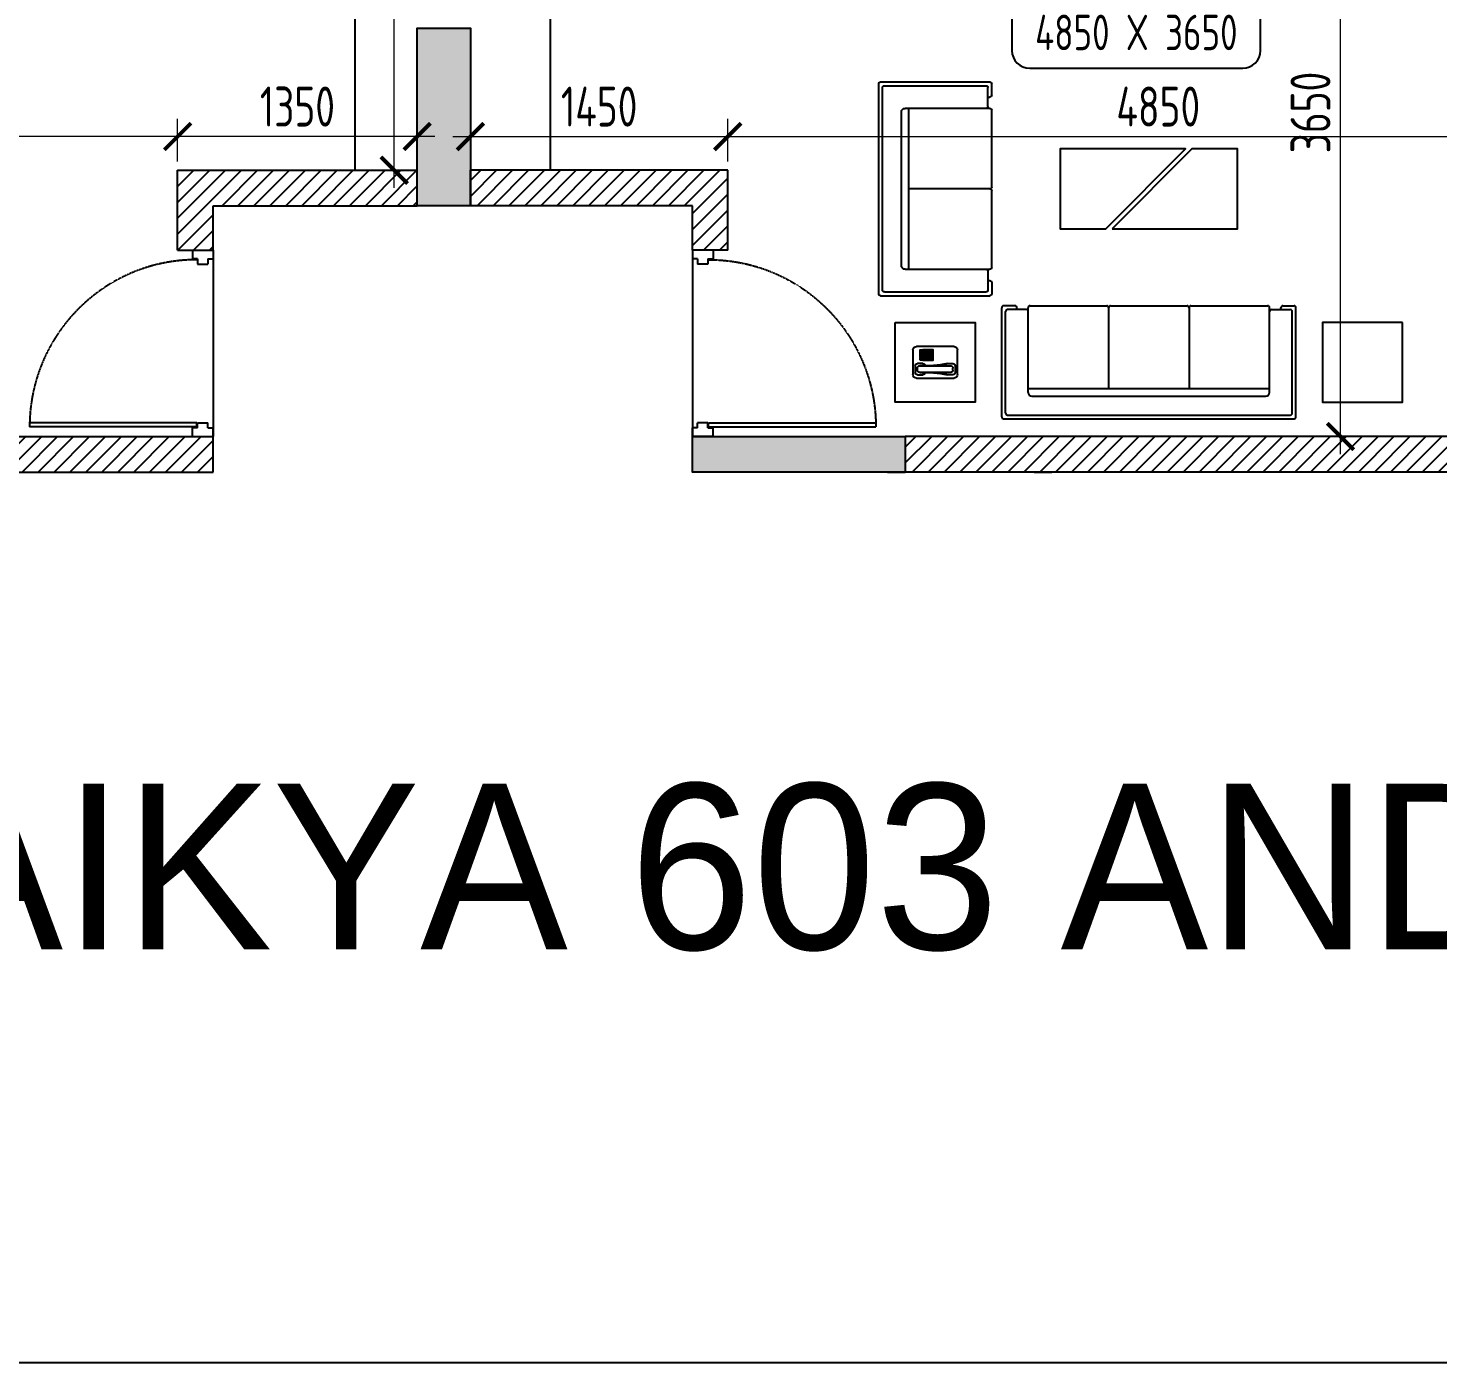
# Model space of a CAD drawing. Header units: millimetres. Extents: x -32588 to 76206, y -105754 to 17102.
# Drawn here: x -17233 to -9292, y -2067 to 5450 of the extents above; entities that cross this region are included whole.
import ezdxf
from ezdxf.enums import TextEntityAlignment as Align

# ---------------------------------------------------------------- set-up
doc = ezdxf.new("R2010")
doc.units = ezdxf.units.MM
doc.header["$LTSCALE"] = 10
doc.header["$PDMODE"] = 35
doc.header["$PDSIZE"] = 500
doc.linetypes.add('DASHED', pattern=[19.05, 12.7, -6.35])
for name, color, linetype in [('07--DIM-1', 1, 'Continuous'), ('A--BLOCKWALL-2', 2, 'Continuous'), ('A--BLOCKWALL-3', 3, 'Continuous'), ('A--DOWN', 34, 'Continuous'), ('A--FURNITURE-0', 253, 'Continuous'), ('A--HATCH-1', 8, 'Continuous'), ('A--SPACENUMBER', 2, 'Continuous'), ('A--SPACENUMBER-1', 8, 'Continuous'), ('A--SPACEREF', 3, 'Continuous'), ('A--TILING-1', 8, 'Continuous'), ('Typical floor Column Centre line$0$X-3rd Floor Column$0$A--COL250', 250, 'Continuous'), ('Typical floor Column Centre line$0$X-3rd Floor Column$0$A--CONCRETE-4', 4, 'Continuous')]:
    doc.layers.add(name, color=color, linetype=linetype)
doc.styles.add('ISO', font='isocp2.shx', dxfattribs={"width": 0.8})
doc.dimstyles.new('A-DIM-100', dxfattribs={"dimscale": 100, "dimtxt": 2.25, "dimasz": 1.5, "dimexe": 1, "dimexo": 0.5, "dimgap": 0, "dimtad": 0, "dimdec": 0, "dimzin": 12, "dimdsep": 46, "dimtxsty": 'ISO', "dimblk": 'ARCHTICK', "dimcen": 1, "dimdle": 1, "dimclrd": 8, "dimclre": 8, "dimclrt": 256, "dimadec": 0, "dimazin": 3, "dimtfac": 1, "dimtdec": 0, "dimtmove": 1, "dimatfit": 2, "dimfxl": 1, "dimtvp": 0.75, "dimtolj": 1, "dimtzin": 12, "dimlwd": 18, "dimlwe": 18, "dimarcsym": 0})
pattern_1 = [(45, (-11341.59, 0), (-44.9013, 44.9013), [])]

# ---------------------------------------------------------------- blocks, each defined once
blk = doc.blocks.new('SPACE')
at = {"layer": 'A--SPACENUMBER-1'}
blk.add_lwpolyline([(-600, 0), (600, 0, 0.41421356), (700, 100), (700, 288.5, 0.41421356), (600, 388.5), (-600, 388.5, 0.41421356), (-700, 288.5), (-700, 100, 0.41421356), (-600, 0, -0.05251446)], format="xyb", dxfattribs=at)
at = {"layer": 'A--SPACENUMBER', "style": 'ISO', "width": 0.8, "flags": 4}
blk.add_attdef('01', text='', height=250, dxfattribs=at).set_placement((0.455, 202.41), align=Align.MIDDLE)
at = {"layer": 'A--SPACEREF', "style": 'ISO', "width": 0.8, "flags": 4}
blk.add_attdef('S', text='', height=300, dxfattribs=at).set_placement((1.35, 474.975), align=Align.CENTER)
blk = doc.blocks.new('A$C59C96D1E')
at = {"linetype": 'Continuous'}
for p, q in [((-2.74, 0), (2.74, 0)), ((-3.49, -9.09), (-3.49, -0.75)), ((-2.75, -0.99), (-2.75, -2.2)), ((-2.26, -1.48), (-2.26, -8.35)), ((-0.79, -0.49), (-2.25, -0.49)), ((-1.76, -0.98), (-1.28, -0.98)), ((-0.78, -8.35), (-0.78, -1.48)), ((-0.29, -2.2), (-0.29, -0.99)), ((3.49, -0.75), (3.49, -9.09)), ((-2.75, -8.84), (-2.75, -7.63)), ((-0.79, -9.34), (-2.25, -9.34)), ((-1.76, -8.85), (-1.28, -8.85)), ((-0.29, -7.63), (-0.29, -8.84)), ((2.74, -9.84), (-2.74, -9.84))]:
    blk.add_line(p, q, dxfattribs=at)
for points in [[(0.45, -5.87), (0.45, -5.37), (0.95, -5.37), (0.95, -5.87)], [(0.45, -6.47), (0.45, -5.97), (0.95, -5.97), (0.95, -6.47)], [(1.05, -5.87), (1.05, -5.37), (1.55, -5.37), (1.55, -5.87)], [(1.05, -6.47), (1.05, -5.97), (1.55, -5.97), (1.55, -6.47)], [(1.64, -5.87), (1.64, -5.37), (2.14, -5.37), (2.14, -5.87)], [(1.64, -6.47), (1.64, -5.97), (2.14, -5.97), (2.14, -6.47)], [(2.24, -5.87), (2.24, -5.37), (2.74, -5.37), (2.74, -5.87)], [(2.24, -6.47), (2.24, -5.97), (2.74, -5.97), (2.74, -6.47)], [(0.45, -7.06), (0.45, -6.56), (0.95, -6.56), (0.95, -7.06)], [(0.45, -7.66), (0.45, -7.16), (0.95, -7.16), (0.95, -7.66)], [(0.45, -8.26), (0.95, -8.26), (0.95, -7.76), (0.45, -7.76)], [(1.05, -7.06), (1.05, -6.56), (1.55, -6.56), (1.55, -7.06)], [(1.05, -7.66), (1.05, -7.16), (1.55, -7.16), (1.55, -7.66)], [(1.05, -8.26), (1.55, -8.26), (1.55, -7.76), (1.05, -7.76)], [(1.64, -7.06), (1.64, -6.56), (2.14, -6.56), (2.14, -7.06)], [(1.64, -7.66), (1.64, -7.16), (2.14, -7.16), (2.14, -7.66)], [(1.64, -8.26), (2.14, -8.26), (2.14, -7.76), (1.64, -7.76)], [(2.24, -7.06), (2.24, -6.56), (2.74, -6.56), (2.74, -7.06)], [(2.24, -7.66), (2.24, -7.16), (2.74, -7.16), (2.74, -7.66)], [(2.24, -8.26), (2.74, -8.26), (2.74, -7.76), (2.24, -7.76)]]:
    blk.add_lwpolyline(points, close=True)
for centre, radius, start, end in [((-2.74, -0.75), 0.75, 90, 180), ((2.74, -0.75), 0.75, 0, 90), ((-2.25, -0.99), 0.5, 90, 180), ((-2.25, -2.2), 0.5, 180, 270), ((-1.76, -1.48), 0.5, 90, 180), ((-1.28, -1.48), 0.5, 0, 90), ((-0.79, -0.99), 0.5, 0, 90), ((-0.79, -2.2), 0.5, 270, 0), ((-2.74, -9.09), 0.75, 180, 270), ((-2.25, -7.63), 0.5, 90, 180), ((-2.25, -8.84), 0.5, 180, 270), ((-1.76, -8.35), 0.5, 180, 270), ((-1.28, -8.35), 0.5, 270, 0), ((-0.79, -7.63), 0.5, 0, 90), ((-0.79, -8.84), 0.5, 270, 0), ((2.74, -9.09), 0.75, 270, 0)]:
    blk.add_arc(centre, radius, start, end, dxfattribs=at)
for centre, start, end in [((-30.22, -7.51), 358.28, 10.8919), ((27.18, -7.51), 169.1081, 181.72)]:
    blk.add_arc(centre, 27.97, start, end)
blk = doc.blocks.new('A$C6B576318')
at = {"layer": 'A--FURNITURE-0'}
for p, q in [((-887.5, 748.8), (-962.5, 748.8)), ((-787.5, 748.8), (-279.2, 748.8)), ((-254.2, 748.8), (254.2, 748.8)), ((279.2, 748.8), (787.5, 748.8)), ((887.5, 748.8), (962.5, 748.8)), ((-975, 12.5), (-975, 736.3)), ((-950, 37.5), (-950, 711.3)), ((-812.5, 723.8), (-937.5, 723.8)), ((-875, 723.8), (-875, 736.3)), ((-800, 711.3), (-800, 736.3)), ((-800, 175), (-800, 711.3)), ((-266.7, 736.3), (-266.7, 200)), ((266.7, 736.3), (266.7, 200)), ((800, 711.3), (800, 736.3)), ((800, 175), (800, 711.3)), ((812.5, 723.8), (937.5, 723.8)), ((875, 723.8), (875, 736.3)), ((950, 37.5), (950, 711.3)), ((975, 12.5), (975, 736.3)), ((-800, 200), (800, 200)), ((-775, 150), (775, 150)), ((-962.5, 0), (962.5, 0)), ((-937.5, 25), (937.5, 25))]:
    blk.add_line(p, q, dxfattribs=at)
for centre, radius, start, end in [((-962.5, 736.3), 12.5, 90, 180), ((-887.5, 736.3), 12.5, 0, 90), ((-787.5, 736.3), 12.5, 90, 180), ((-279.2, 736.3), 12.5, 0, 90), ((-254.2, 736.3), 12.5, 90, 180), ((254.2, 736.3), 12.5, 0, 90), ((279.2, 736.3), 12.5, 90, 180), ((787.5, 736.3), 12.5, 0, 90), ((887.5, 736.3), 12.5, 90, 180), ((962.5, 736.3), 12.5, 0, 90), ((-937.5, 711.3), 12.5, 90, 180), ((-812.5, 711.3), 12.5, 0, 90), ((812.5, 711.3), 12.5, 90, 180), ((937.5, 711.3), 12.5, 0, 90), ((-775, 175), 25, 180, 270), ((775, 175), 25, 270, 0), ((-962.5, 12.5), 12.5, 180, 270), ((-937.5, 37.5), 12.5, 180, 270), ((937.5, 37.5), 12.5, 270, 0), ((962.5, 12.5), 12.5, 270, 0)]:
    blk.add_arc(centre, radius, start, end, dxfattribs=at)
blk = doc.blocks.new('A$C64853205')
at = {"layer": 'A--FURNITURE-0'}
for p, q in [((-620.8, 748.8), (-695.8, 748.8)), ((-520.8, 748.8), (-12.5, 748.8)), ((12.5, 748.8), (520.8, 748.8)), ((620.8, 748.8), (695.8, 748.8)), ((-708.3, 12.5), (-708.3, 736.3)), ((-683.3, 37.5), (-683.3, 711.3)), ((-545.8, 723.8), (-670.8, 723.8)), ((-608.3, 723.8), (-608.3, 736.3)), ((-533.3, 711.3), (-533.3, 736.3)), ((-533.3, 175), (-533.3, 711.3)), ((0, 736.3), (0, 200)), ((533.3, 736.3), (533.3, 175)), ((545.8, 723.8), (670.8, 723.8)), ((608.3, 723.8), (608.3, 736.3)), ((683.3, 37.5), (683.3, 711.3)), ((708.3, 12.5), (708.3, 736.3)), ((-533.3, 200), (533.3, 200)), ((-508.3, 150), (508.3, 150)), ((-695.8, 0), (695.8, 0)), ((-670.8, 25), (670.8, 25))]:
    blk.add_line(p, q, dxfattribs=at)
for centre, radius, start, end in [((-695.8, 736.3), 12.5, 90, 180), ((-620.8, 736.3), 12.5, 0, 90), ((-520.8, 736.3), 12.5, 90, 180), ((-12.5, 736.3), 12.5, 0, 90), ((12.5, 736.3), 12.5, 90, 180), ((520.8, 736.3), 12.5, 0, 90), ((620.8, 736.3), 12.5, 90, 180), ((695.8, 736.3), 12.5, 0, 90), ((-670.8, 711.3), 12.5, 90, 180), ((-545.8, 711.3), 12.5, 0, 90), ((545.8, 711.3), 12.5, 90, 180), ((670.8, 711.3), 12.5, 0, 90), ((-508.3, 175), 25, 180, 270), ((508.3, 175), 25, 270, 0), ((-695.8, 12.5), 12.5, 180, 270), ((-670.8, 37.5), 12.5, 180, 270), ((670.8, 37.5), 12.5, 270, 0), ((695.8, 12.5), 12.5, 270, 0)]:
    blk.add_arc(centre, radius, start, end, dxfattribs=at)
blk = doc.blocks.new('A$C1CBF2325')
at = {"layer": 'A--DOWN'}
for p, q in [((100, 0), (0, 0)), ((0, 0), (0, -42)), ((100, 0), (100, -42)), ((25, -42), (0, -42)), ((25, -42), (25, -67)), ((75, -67), (25, -67)), ((75, -42), (75, -67)), ((75, -42), (100, -42)), ((78.8, -46.2), (78.8, -67)), ((78.8, -46.2), (886, -46.2)), ((78.8, -67), (886, -67)), ((886, -67), (886, -46.2)), ((25, -858), (0, -858)), ((0, -900), (0, -858)), ((75, -833), (25, -833)), ((25, -858), (25, -833)), ((75, -858), (75, -833)), ((75, -858), (100, -858)), ((100, -900), (100, -858)), ((100, -900), (0, -900))]:
    blk.add_line(p, q, dxfattribs=at)
at = {"layer": 'A--DOWN', "color": 8, "linetype": 'DASHED', "ltscale": 0.005}
blk.add_arc((78.8, -46.2), 807.5, 269.73187, 358.52905, dxfattribs=at)
blk = doc.blocks.new('_ArchTick')
at = {"color": 0, "const_width": 0.15}
blk.add_lwpolyline([(-0.5, -0.5), (0.5, 0.5)], dxfattribs=at)
blk = doc.blocks.new('*D56')
at = {"layer": '07--DIM-1', "color": 8, "lineweight": 18}
for p, q in [((-14741.6, 4700), (-14741.6, 4939.7)), ((-13291.6, 4700), (-13291.6, 4939.7)), ((-14841.6, 4839.7), (-13191.6, 4839.7))]:
    blk.add_line(p, q, dxfattribs=at)
at = {"layer": 'Defpoints', "color": 0}
for p in [(-13291.6, 4839.7), (-14741.6, 4650), (-13291.6, 4650)]:
    blk.add_point(p, dxfattribs=at)
at = {"layer": '07--DIM-1', "color": 8, "lineweight": 18, "xscale": 150, "yscale": 150, "zscale": 150, "rotation": 180}
blk.add_blockref('_ArchTick', (-14741.6, 4839.7), dxfattribs=at)
at = {"layer": '07--DIM-1', "color": 8, "lineweight": 18, "xscale": 150, "yscale": 150, "zscale": 150}
blk.add_blockref('_ArchTick', (-13291.6, 4839.7), dxfattribs=at)
at = {"layer": '07--DIM-1', "insert": (-14016.6, 5008.5), "char_height": 225, "attachment_point": 5, "style": 'ISO'}
blk.add_mtext('\\A1;1450', dxfattribs=at)
blk = doc.blocks.new('*D57')
at = {"layer": '07--DIM-1', "color": 8, "lineweight": 18}
for p, q in [((-13291.6, 4700), (-13291.6, 4939.7)), ((-8441.6, 4700), (-8441.6, 4939.7)), ((-13391.6, 4839.7), (-8341.6, 4839.7))]:
    blk.add_line(p, q, dxfattribs=at)
at = {"layer": 'Defpoints', "color": 0}
for p in [(-8441.6, 4839.7), (-13291.6, 4650), (-8441.6, 4650)]:
    blk.add_point(p, dxfattribs=at)
at = {"layer": '07--DIM-1', "color": 8, "lineweight": 18, "xscale": 150, "yscale": 150, "zscale": 150, "rotation": 180}
blk.add_blockref('_ArchTick', (-13291.6, 4839.7), dxfattribs=at)
at = {"layer": '07--DIM-1', "color": 8, "lineweight": 18, "xscale": 150, "yscale": 150, "zscale": 150}
blk.add_blockref('_ArchTick', (-8441.6, 4839.7), dxfattribs=at)
at = {"layer": '07--DIM-1', "insert": (-10866.6, 5008.5), "char_height": 225, "attachment_point": 5, "style": 'ISO'}
blk.add_mtext('\\A1;4850', dxfattribs=at)
blk = doc.blocks.new('*D61')
at = {"layer": '07--DIM-1', "color": 8, "lineweight": 18}
for p, q in [((-16391.6, 4700), (-16391.6, 4939.7)), ((-15041.6, 4700), (-15041.6, 4939.7)), ((-14941.6, 4839.7), (-16491.6, 4839.7))]:
    blk.add_line(p, q, dxfattribs=at)
at = {"layer": 'Defpoints', "color": 0}
for p in [(-16391.6, 4839.7), (-16391.6, 4650), (-15041.6, 4650)]:
    blk.add_point(p, dxfattribs=at)
at = {"layer": '07--DIM-1', "color": 8, "lineweight": 18, "xscale": 150, "yscale": 150, "zscale": 150, "rotation": 180}
blk.add_blockref('_ArchTick', (-16391.6, 4839.7), dxfattribs=at)
at = {"layer": '07--DIM-1', "color": 8, "lineweight": 18, "xscale": 150, "yscale": 150, "zscale": 150}
blk.add_blockref('_ArchTick', (-15041.6, 4839.7), dxfattribs=at)
at = {"layer": '07--DIM-1', "insert": (-15716.6, 5008.5), "char_height": 225, "attachment_point": 5, "style": 'ISO'}
blk.add_mtext('\\A1;1350', dxfattribs=at)
blk = doc.blocks.new('*D62')
at = {"layer": '07--DIM-1', "color": 8, "lineweight": 18}
for p, q in [((-21241.6, 4700), (-21241.6, 4939.7)), ((-16391.6, 4700), (-16391.6, 4939.7)), ((-16291.6, 4839.7), (-21341.6, 4839.7))]:
    blk.add_line(p, q, dxfattribs=at)
at = {"layer": 'Defpoints', "color": 0}
for p in [(-21241.6, 4839.7), (-21241.6, 4650), (-16391.6, 4650)]:
    blk.add_point(p, dxfattribs=at)
at = {"layer": '07--DIM-1', "color": 8, "lineweight": 18, "xscale": 150, "yscale": 150, "zscale": 150, "rotation": 180}
blk.add_blockref('_ArchTick', (-21241.6, 4839.7), dxfattribs=at)
at = {"layer": '07--DIM-1', "color": 8, "lineweight": 18, "xscale": 150, "yscale": 150, "zscale": 150}
blk.add_blockref('_ArchTick', (-16391.6, 4839.7), dxfattribs=at)
at = {"layer": '07--DIM-1', "insert": (-18816.6, 5008.5), "char_height": 225, "attachment_point": 5, "style": 'ISO'}
blk.add_mtext('\\A1;4850', dxfattribs=at)
blk = doc.blocks.new('*D73')
at = {"layer": '07--DIM-1', "color": 8, "lineweight": 18}
for p, q in [((-15171.2, 4550), (-15171.2, 6900)), ((-15091.6, 6800), (-15271.2, 6800)), ((-15091.6, 4650), (-15271.2, 4650))]:
    blk.add_line(p, q, dxfattribs=at)
at = {"layer": 'Defpoints', "color": 0}
for p in [(-15171.2, 6800), (-15041.6, 6800), (-15041.6, 4650)]:
    blk.add_point(p, dxfattribs=at)
at = {"layer": '07--DIM-1', "color": 8, "lineweight": 18, "xscale": 150, "yscale": 150, "zscale": 150}
for p, rotation in [((-15171.2, 6800), 90), ((-15171.2, 4650), 270)]:
    blk.add_blockref('_ArchTick', p, dxfattribs=dict(at, rotation=rotation))
at = {"layer": '07--DIM-1', "insert": (-15339.9, 5725), "char_height": 225, "attachment_point": 5, "rotation": 90, "style": 'ISO'}
blk.add_mtext('\\A1;2150', dxfattribs=at)
blk = doc.blocks.new('*D41')
at = {"layer": '07--DIM-1', "color": 8, "lineweight": 18}
for p, q in [((-9840.1, 3050), (-9840.1, 6900)), ((-9491.6, 6800), (-9940.1, 6800)), ((-9491.6, 3150), (-9940.1, 3150))]:
    blk.add_line(p, q, dxfattribs=at)
at = {"layer": 'Defpoints', "color": 0}
for p in [(-9840.1, 6800), (-9441.6, 6800), (-9441.6, 3150)]:
    blk.add_point(p, dxfattribs=at)
at = {"layer": '07--DIM-1', "color": 8, "lineweight": 18, "xscale": 150, "yscale": 150, "zscale": 150}
for p, rotation in [((-9840.1, 6800), 90), ((-9840.1, 3150), 270)]:
    blk.add_blockref('_ArchTick', p, dxfattribs=dict(at, rotation=rotation))
at = {"layer": '07--DIM-1', "insert": (-10008.9, 4975), "char_height": 225, "attachment_point": 5, "rotation": 90, "style": 'ISO'}
blk.add_mtext('\\A1;3650', dxfattribs=at)

msp = doc.modelspace()

# ---------------------------------------------------------------- hatches: boundary and pattern name
at = {"layer": 'A--HATCH-1'}
h = msp.add_hatch(dxfattribs=at)
h.set_pattern_fill('ANSI31', color=256, scale=20, style=0)
h.set_pattern_definition(pattern_1)
h.paths.add_polyline_path([(-15041.6, 4450), (-15041.6, 4650), (-16391.6, 4650), (-16391.6, 4200), (-16191.6, 4200), (-16191.6, 4450)])
h = msp.add_hatch(dxfattribs=at)
h.set_pattern_fill('ANSI31', color=256, scale=20, style=0)
h.set_pattern_definition(pattern_1)
h.paths.add_polyline_path([(-13291.6, 4200), (-13491.6, 4200), (-13491.6, 4450), (-14741.6, 4450), (-14741.6, 4650), (-13291.6, 4650)])
h = msp.add_hatch(dxfattribs=at)
h.set_pattern_fill('ANSI31', color=256, scale=20, style=0)
h.set_pattern_definition(pattern_1)
h.paths.add_polyline_path([(-8441.6, 3575), (-8241.6, 3575), (-8241.6, 3150), (-6441.6, 3150), (-6441.6, 2950), (-12291.6, 2950), (-12291.6, 3150), (-8441.6, 3150)])
h = msp.add_hatch(dxfattribs=at)
h.set_pattern_fill('ANSI31', color=256, scale=20, style=0)
h.set_pattern_definition([(45, (-11341.59, 57100), (-44.90128, 44.90128), [])])
h.paths.add_polyline_path([(-19441.6, 2950), (-16191.6, 2950), (-16191.6, 3150), (-19441.6, 3150)])
at = {"layer": 'Typical floor Column Centre line$0$X-3rd Floor Column$0$A--COL250'}
h = msp.add_hatch(color=256, dxfattribs=at)
h.dxf.hatch_style = 1
h.paths.add_polyline_path([(-15041.6, 4450), (-15041.6, 5450), (-14741.6, 5450), (-14741.6, 4450)])
h = msp.add_hatch(color=256, dxfattribs=at)
h.dxf.hatch_style = 1
h.paths.add_polyline_path([(-13491.6, 3150), (-12291.6, 3150), (-12291.6, 2950), (-13491.6, 2950)])

# ---------------------------------------------------------------- linework, layer by layer
msp.add_lwpolyline([(-31858.9, 17102.4), (3038.3, 17102.4), (3038.3, -2067.1), (-31858.9, -2067.1)], close=True)
at = {"layer": 'A--BLOCKWALL-2'}
for p, q in [((-12391.6, 2950), (-12291.6, 2950)), ((-11566.6, 2950), (-11466.6, 2950))]:
    msp.add_line(p, q, dxfattribs=at)
at = {"layer": 'A--BLOCKWALL-3'}
for p, q in [((-16391.6, 4200), (-16391.6, 4650)), ((-16391.6, 4650), (-15041.6, 4650)), ((-15041.6, 4450), (-15041.6, 4650)), ((-14741.6, 4450), (-14741.6, 4650)), ((-13291.6, 4650), (-14741.6, 4650)), ((-13291.6, 4200), (-13291.6, 4650)), ((-16191.6, 4200), (-16191.6, 4450)), ((-16191.6, 4450), (-15041.6, 4450)), ((-13491.6, 4450), (-14741.6, 4450)), ((-13491.6, 4200), (-13491.6, 4450)), ((-16391.6, 4200), (-16191.6, 4200)), ((-13291.6, 4200), (-13491.6, 4200)), ((-19441.6, 3150), (-16191.6, 3150)), ((-16191.6, 2950), (-16191.6, 3150)), ((-12291.6, 3150), (-12291.6, 2950)), ((-9241.6, 3150), (-12291.6, 3150)), ((-19441.6, 2950), (-16191.6, 2950)), ((-9241.6, 2950), (-12291.6, 2950))]:
    msp.add_line(p, q, dxfattribs=at)
at = {"layer": 'A--FURNITURE-0'}
for p, q in [((-15391.6, 4650), (-15391.6, 6800)), ((-14291.6, 4650), (-14291.6, 6800))]:
    msp.add_line(p, q, dxfattribs=at)
at = {"layer": 'A--FURNITURE-0', "elevation": 0}
for points in [[(-11162.3, 4320.3), (-10712.3, 4770.3), (-11419.6, 4770.3), (-11419.6, 4320.3)], [(-11126.9, 4320.3), (-10419.6, 4320.3), (-10419.6, 4770.3), (-10676.9, 4770.3)], [(-12348.3, 3793.2), (-11898.3, 3793.2), (-11898.3, 3343.2), (-12348.3, 3343.2)], [(-9490.8, 3793.2), (-9940.8, 3793.2), (-9940.8, 3343.2), (-9490.8, 3343.2)]]:
    msp.add_lwpolyline(points, close=True, dxfattribs=at)
at = {"layer": 'A--TILING-1'}
for p, q in [((-16191.6, 4200), (-16191.6, 3150)), ((-13491.6, 4200), (-13491.6, 3150))]:
    msp.add_line(p, q, dxfattribs=at)
at = {"layer": 'Typical floor Column Centre line$0$X-3rd Floor Column$0$A--CONCRETE-4'}
for points in [[(-15041.6, 4450), (-15041.6, 5450), (-14741.6, 5450), (-14741.6, 4450)], [(-13491.6, 3150), (-12291.6, 3150), (-12291.6, 2950), (-13491.6, 2950)]]:
    msp.add_lwpolyline(points, close=True, dxfattribs=at)

# ---------------------------------------------------------------- block references
at = {"layer": 'A--DOWN', "yscale": 1.166666666666667, "zscale": 1.166666666666667}
for p, xscale, rotation in [((-16191.6, 3150), 1.166666666671517, 180.000000000004), ((-13491.6, 3150), -1.166666666671517, 180)]:
    msp.add_blockref('A$C1CBF2325', p, dxfattribs=dict(at, xscale=xscale, rotation=rotation))
at = {"layer": 'A--FURNITURE-0', "extrusion": (0, 0, -1), "yscale": 0.85, "zscale": -0.85}
for name, p, xscale, rotation in [('A$C64853205', (12441.6, 4545.3), 0.85, 90), ('A$C6B576318', (10919.6, 3250), -0.8500000000058208, 359.999999999996)]:
    msp.add_blockref(name, p, dxfattribs=dict(at, xscale=xscale, rotation=rotation))
at = {"layer": 'A--FURNITURE-0', "xscale": -25.41683611207191, "yscale": 25.41683611207191, "zscale": 25.41683611207191, "rotation": 270}
msp.add_blockref('A$C59C96D1E', (-11998.3, 3568.2), dxfattribs=at)
at = {"layer": 'A--SPACEREF'}
ref = msp.add_blockref('SPACE', (-10990.8, 5224.1), dxfattribs=at)
ref.add_attrib('01', '4850 X 3650', dxfattribs={"layer": 'A--SPACENUMBER', "height": 200, "style": 'ISO', "width": 0.8, "flags": 4}).set_placement((-10990.2, 5426.5), align=Align.MIDDLE)
ref.add_attrib('S', 'LIVING', dxfattribs={"height": 250, "style": 'ISO', "width": 0.8, "flags": 4}).set_placement((-10989.3, 5699.1), align=Align.CENTER)

# ---------------------------------------------------------------- texts
msp.add_text('AIKYA 603 AND 604', height=933.32, dxfattribs=at).set_placement((-17869.5, 261.6))

# ---------------------------------------------------------------- dimensions: what is measured, and where the dimension line sits
at = {"layer": '07--DIM-1'}
dim = msp.add_aligned_dim(p1=(-15041.6, 4650), p2=(-15041.6, 6800), distance=129.6, dimstyle='A-DIM-100', dxfattribs=at)
dim.commit()
dim.dimension.update_dxf_attribs({"geometry": '*D73', "text_midpoint": (-15339.9, 5725)})
for base, p1, p2, angle, picture, middle in [((-9840.1, 6800), (-9441.6, 3150), (-9441.6, 6800), 90, '*D41', (-10008.9, 4975)), ((-21241.6, 4839.7), (-16391.6, 4650), (-21241.6, 4650), 180, '*D62', (-18816.6, 5008.5)), ((-16391.6, 4839.7), (-15041.6, 4650), (-16391.6, 4650), 180, '*D61', (-15716.6, 5008.5))]:
    dim = msp.add_linear_dim(base=base, p1=p1, p2=p2, angle=angle, dimstyle='A-DIM-100', dxfattribs=at)
    dim.commit()
    dim.dimension.update_dxf_attribs({"geometry": picture, "text_midpoint": middle})
for base, p1, p2, picture, middle in [((-13291.6, 4839.7), (-14741.6, 4650), (-13291.6, 4650), '*D56', (-14016.6, 5008.5)), ((-8441.6, 4839.7), (-13291.6, 4650), (-8441.6, 4650), '*D57', (-10866.6, 5008.5))]:
    dim = msp.add_linear_dim(base=base, p1=p1, p2=p2, dimstyle='A-DIM-100', dxfattribs=at)
    dim.commit()
    dim.dimension.update_dxf_attribs({"geometry": picture, "text_midpoint": middle})

doc.saveas('drawing.dxf')
